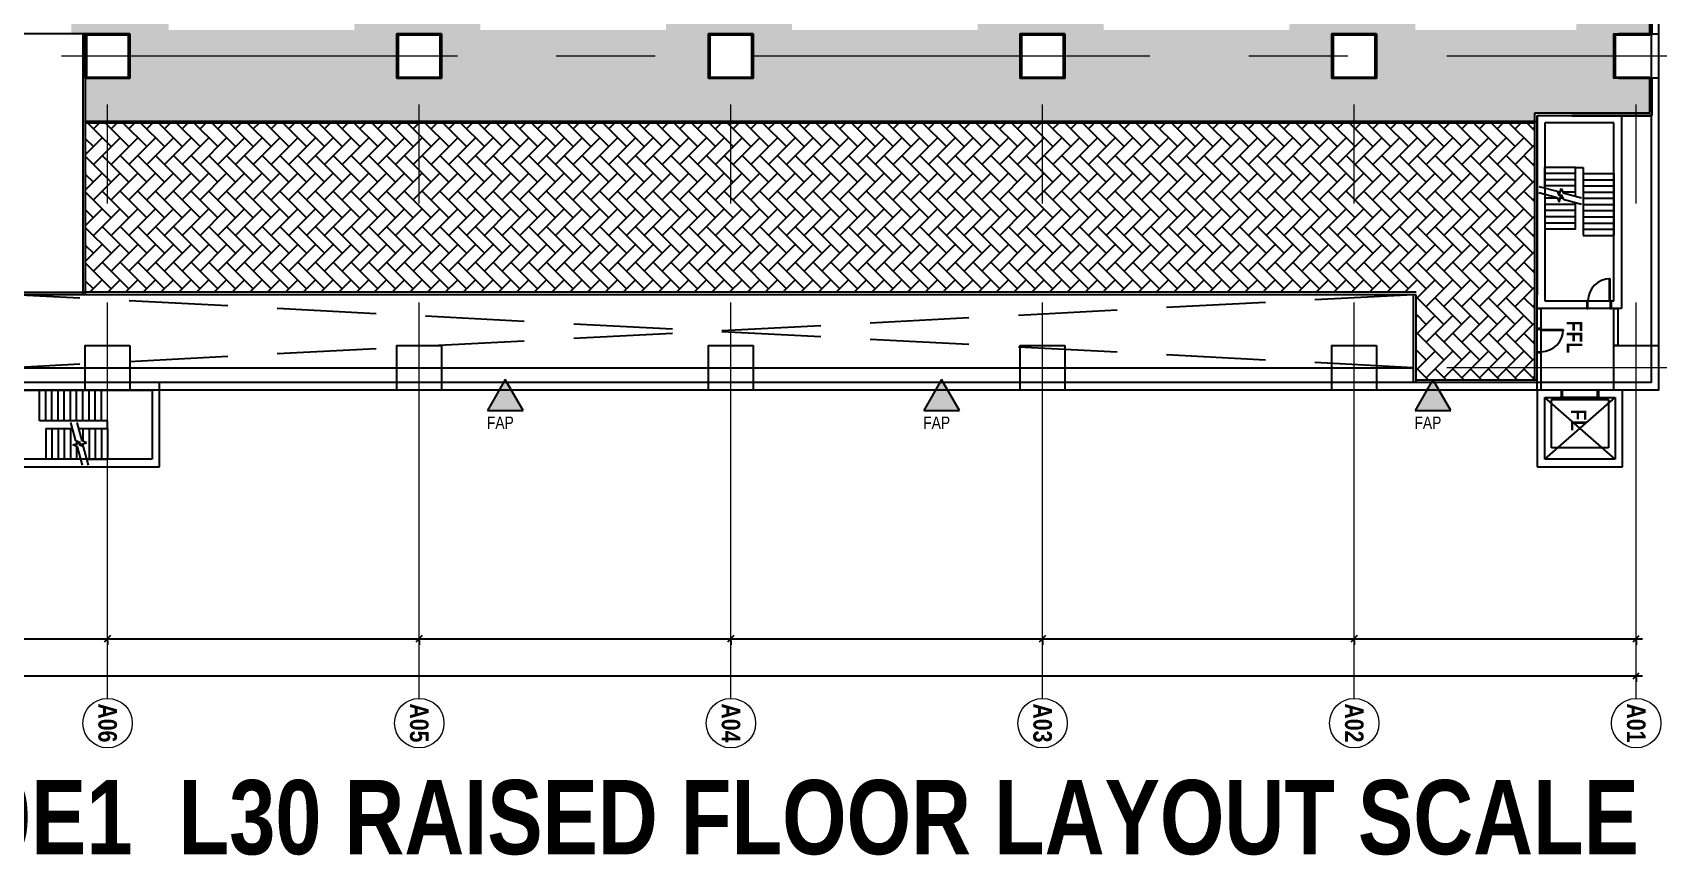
# Model space of a CAD drawing. Extents: x -14231 to 343475, y -171733 to 30720.
# Drawn here: x 233148 to 298882, y -153256 to -119993 of the extents above; entities that cross this region are included whole.
import ezdxf

# ---------------------------------------------------------------- set-up
doc = ezdxf.new("R2010")
doc.units = 0
doc.header["$LTSCALE"] = 8
for name, pattern in [('IDA - Grid Line', [3500, 2000, -500, 500, -500]), ('IDA - Hidden 2-1', [750, 500, -250]), ('Overhead', [992.1875, 595.3125, -396.875])]:
    doc.linetypes.add(name, pattern=pattern)
doc.layers.get('0').update_dxf_attribs({"color": 1, "linetype": 'CONTINUOUS'})
doc.layers.get('Defpoints').update_dxf_attribs({"linetype": 'CONTINUOUS'})
for name, color, linetype in [('0-格栅板', 90, 'CONTINUOUS'), ('000_CTCI_CSA', 7, 'CONTINUOUS'), ('CTCI', 4, 'CONTINUOUS')]:
    doc.layers.add(name, color=color, linetype=linetype)
for name, color, linetype, lineweight in [('17% 高架沖孔地板', 4, 'CONTINUOUS', 0), ('25% 高架沖孔地板', 3, 'CONTINUOUS', 0), ('A-_ANOTGRID_E', 7, 'CONTINUOUS', 9), ('A-ANOT----_D', 7, 'CONTINUOUS', 9)]:
    doc.layers.add(name, color=color, linetype=linetype, lineweight=lineweight)
doc.styles.add('Arial', font='arial.ttf', dxfattribs={"width": 0.8, "height": 0.25})
doc.styles.add('Arial Narrow_2', font='ARIALN.TTF', dxfattribs={"width": 0.8, "height": 0.22})
doc.styles.add('Arial Narrow_B', font='ARIALNB.TTF', dxfattribs={"height": 750})
doc.styles.add('Arial Narrow_B_1', font='ARIALNB.TTF', dxfattribs={"height": 625})
doc.styles.add('Site Area', font='arial.ttf', dxfattribs={"width": 0.8})
doc.dimstyles.new('IDA_-_Arial_-_2_5mm_-_Black_-_Diagonal', dxfattribs={"dimscale": 304.8, "dimtxt": 639.644359, "dimasz": 0.82021, "dimexe": 0.82021, "dimexo": 0.82021, "dimgap": 0, "dimtad": 1, "dimdec": 0, "dimzin": 0, "dimdsep": 46, "dimtxsty": 'Arial Narrow_2', "dimblk1": 'OBLIQUE', "dimblk2": 'OBLIQUE', "dimsah": 1, "dimcen": 0.09, "dimdle": 0.82021, "dimazin": 0, "dimtfac": 1, "dimtdec": 4, "dimtix": 1, "dimtmove": 0, "dimatfit": 3, "dimfxl": 1, "dimtvp": 1, "dimtolj": 1, "dimtzin": 0, "dimarcsym": 2})

# ---------------------------------------------------------------- blocks, each defined once
blk = doc.blocks.new('_Oblique')
at = {"color": 0, "linetype": 'ByBlock', "lineweight": -2}
blk.add_line((-0.5, -0.5), (0.5, 0.5), dxfattribs=at)
blk = doc.blocks.new('*D286')
at = {"layer": 'A-ANOT----_D', "color": 0, "lineweight": -2, "transparency": 16777216}
for p, q in [((223332, -145994), (298232, -145994)), ((223582, -146067), (223582, -146244)), ((297982, -146067), (297982, -146244))]:
    blk.add_line(p, q, dxfattribs=at)
at = {"layer": 'Defpoints', "color": 0, "transparency": 16777216}
for p in [(223582, -145817), (297982, -145817), (297982, -145994)]:
    blk.add_point(p, dxfattribs=at)
at = {"layer": 'A-ANOT----_D', "color": 0, "lineweight": -2, "transparency": 16777216, "xscale": 250, "yscale": 250, "zscale": 250, "rotation": 180}
blk.add_blockref('_Oblique', (223582, -145994), dxfattribs=at)
at = {"layer": 'A-ANOT----_D', "color": 0, "lineweight": -2, "transparency": 16777216, "xscale": 250, "yscale": 250, "zscale": 250}
blk.add_blockref('_Oblique', (297982, -145994), dxfattribs=at)
at = {"layer": 'A-ANOT----_D', "color": 0, "transparency": 16777216, "insert": (260782, -145994), "char_height": 0.22, "width": 2375.82, "attachment_point": 5, "style": 'Arial Narrow_2'}
blk.add_mtext('\\A1;74400', dxfattribs=at)
blk = doc.blocks.new('*D287')
at = {"layer": 'A-ANOT----_D', "color": 0, "lineweight": -2, "transparency": 16777216}
for p, q in [((223332, -144494), (236432, -144494)), ((223582, -144567), (223582, -144744)), ((236182, -144567), (236182, -144744))]:
    blk.add_line(p, q, dxfattribs=at)
at = {"layer": 'Defpoints', "color": 0, "transparency": 16777216}
for p in [(223582, -144317), (236182, -144317), (236182, -144494)]:
    blk.add_point(p, dxfattribs=at)
at = {"layer": 'A-ANOT----_D', "color": 0, "lineweight": -2, "transparency": 16777216, "xscale": 250, "yscale": 250, "zscale": 250, "rotation": 180}
blk.add_blockref('_Oblique', (223582, -144494), dxfattribs=at)
at = {"layer": 'A-ANOT----_D', "color": 0, "lineweight": -2, "transparency": 16777216, "xscale": 250, "yscale": 250, "zscale": 250}
blk.add_blockref('_Oblique', (236182, -144494), dxfattribs=at)
at = {"layer": 'A-ANOT----_D', "color": 0, "transparency": 16777216, "insert": (229882, -144494), "char_height": 0.22, "width": 2375.82, "attachment_point": 5, "style": 'Arial Narrow_2'}
blk.add_mtext('\\A1;12600', dxfattribs=at)
blk = doc.blocks.new('*D288')
at = {"layer": 'A-ANOT----_D', "color": 0, "lineweight": -2, "transparency": 16777216}
for p, q in [((235932, -144494), (249032, -144494)), ((236182, -144567), (236182, -144744)), ((248782, -144567), (248782, -144744))]:
    blk.add_line(p, q, dxfattribs=at)
at = {"layer": 'Defpoints', "color": 0, "transparency": 16777216}
for p in [(236182, -144317), (248782, -144317), (248782, -144494)]:
    blk.add_point(p, dxfattribs=at)
at = {"layer": 'A-ANOT----_D', "color": 0, "lineweight": -2, "transparency": 16777216, "xscale": 250, "yscale": 250, "zscale": 250, "rotation": 180}
blk.add_blockref('_Oblique', (236182, -144494), dxfattribs=at)
at = {"layer": 'A-ANOT----_D', "color": 0, "lineweight": -2, "transparency": 16777216, "xscale": 250, "yscale": 250, "zscale": 250}
blk.add_blockref('_Oblique', (248782, -144494), dxfattribs=at)
at = {"layer": 'A-ANOT----_D', "color": 0, "transparency": 16777216, "insert": (242482, -144494), "char_height": 0.22, "width": 2375.82, "attachment_point": 5, "style": 'Arial Narrow_2'}
blk.add_mtext('\\A1;12600', dxfattribs=at)
blk = doc.blocks.new('*D289')
at = {"layer": 'A-ANOT----_D', "color": 0, "lineweight": -2, "transparency": 16777216}
for p, q in [((248532, -144494), (261632, -144494)), ((248782, -144567), (248782, -144744)), ((261382, -144567), (261382, -144744))]:
    blk.add_line(p, q, dxfattribs=at)
at = {"layer": 'Defpoints', "color": 0, "transparency": 16777216}
for p in [(248782, -144317), (261382, -144317), (261382, -144494)]:
    blk.add_point(p, dxfattribs=at)
at = {"layer": 'A-ANOT----_D', "color": 0, "lineweight": -2, "transparency": 16777216, "xscale": 250, "yscale": 250, "zscale": 250, "rotation": 180}
blk.add_blockref('_Oblique', (248782, -144494), dxfattribs=at)
at = {"layer": 'A-ANOT----_D', "color": 0, "lineweight": -2, "transparency": 16777216, "xscale": 250, "yscale": 250, "zscale": 250}
blk.add_blockref('_Oblique', (261382, -144494), dxfattribs=at)
at = {"layer": 'A-ANOT----_D', "color": 0, "transparency": 16777216, "insert": (255082, -144494), "char_height": 0.22, "width": 2375.82, "attachment_point": 5, "style": 'Arial Narrow_2'}
blk.add_mtext('\\A1;12600', dxfattribs=at)
blk = doc.blocks.new('*D290')
at = {"layer": 'A-ANOT----_D', "color": 0, "lineweight": -2, "transparency": 16777216}
for p, q in [((261132, -144494), (274232, -144494)), ((261382, -144567), (261382, -144744)), ((273982, -144567), (273982, -144744))]:
    blk.add_line(p, q, dxfattribs=at)
at = {"layer": 'Defpoints', "color": 0, "transparency": 16777216}
for p in [(261382, -144317), (273982, -144317), (273982, -144494)]:
    blk.add_point(p, dxfattribs=at)
at = {"layer": 'A-ANOT----_D', "color": 0, "lineweight": -2, "transparency": 16777216, "xscale": 250, "yscale": 250, "zscale": 250, "rotation": 180}
blk.add_blockref('_Oblique', (261382, -144494), dxfattribs=at)
at = {"layer": 'A-ANOT----_D', "color": 0, "lineweight": -2, "transparency": 16777216, "xscale": 250, "yscale": 250, "zscale": 250}
blk.add_blockref('_Oblique', (273982, -144494), dxfattribs=at)
at = {"layer": 'A-ANOT----_D', "color": 0, "transparency": 16777216, "insert": (267682, -144494), "char_height": 0.22, "width": 2375.82, "attachment_point": 5, "style": 'Arial Narrow_2'}
blk.add_mtext('\\A1;12600', dxfattribs=at)
blk = doc.blocks.new('*D291')
at = {"layer": 'A-ANOT----_D', "color": 0, "lineweight": -2, "transparency": 16777216}
for p, q in [((273732, -144494), (286832, -144494)), ((273982, -144567), (273982, -144744)), ((286582, -144567), (286582, -144744))]:
    blk.add_line(p, q, dxfattribs=at)
at = {"layer": 'Defpoints', "color": 0, "transparency": 16777216}
for p in [(273982, -144317), (286582, -144317), (286582, -144494)]:
    blk.add_point(p, dxfattribs=at)
at = {"layer": 'A-ANOT----_D', "color": 0, "lineweight": -2, "transparency": 16777216, "xscale": 250, "yscale": 250, "zscale": 250, "rotation": 180}
blk.add_blockref('_Oblique', (273982, -144494), dxfattribs=at)
at = {"layer": 'A-ANOT----_D', "color": 0, "lineweight": -2, "transparency": 16777216, "xscale": 250, "yscale": 250, "zscale": 250}
blk.add_blockref('_Oblique', (286582, -144494), dxfattribs=at)
at = {"layer": 'A-ANOT----_D', "color": 0, "transparency": 16777216, "insert": (280282, -144494), "char_height": 0.22, "width": 2375.82, "attachment_point": 5, "style": 'Arial Narrow_2'}
blk.add_mtext('\\A1;12600', dxfattribs=at)
blk = doc.blocks.new('*D292')
at = {"layer": 'A-ANOT----_D', "color": 0, "lineweight": -2, "transparency": 16777216}
for p, q in [((286332, -144494), (298232, -144494)), ((286582, -144567), (286582, -144744)), ((297982, -144567), (297982, -144744))]:
    blk.add_line(p, q, dxfattribs=at)
at = {"layer": 'Defpoints', "color": 0, "transparency": 16777216}
for p in [(286582, -144317), (297982, -144317), (297982, -144494)]:
    blk.add_point(p, dxfattribs=at)
at = {"layer": 'A-ANOT----_D', "color": 0, "lineweight": -2, "transparency": 16777216, "xscale": 250, "yscale": 250, "zscale": 250, "rotation": 180}
blk.add_blockref('_Oblique', (286582, -144494), dxfattribs=at)
at = {"layer": 'A-ANOT----_D', "color": 0, "lineweight": -2, "transparency": 16777216, "xscale": 250, "yscale": 250, "zscale": 250}
blk.add_blockref('_Oblique', (297982, -144494), dxfattribs=at)
at = {"layer": 'A-ANOT----_D', "color": 0, "transparency": 16777216, "insert": (292282, -144494), "char_height": 0.22, "width": 2375.82, "attachment_point": 5, "style": 'Arial Narrow_2'}
blk.add_mtext('\\A1;11400', dxfattribs=at)
blk = doc.blocks.new('Grid - 4 mm Dia-V240-PH1 LEVEL 1 - WWTP')
at = {"layer": 'A-_ANOTGRID_E'}
blk.add_circle((0, 0), 4, dxfattribs=at)

msp = doc.modelspace()

# ---------------------------------------------------------------- hatches: boundary and pattern name
at = {"layer": '0-格栅板'}
h = msp.add_hatch(dxfattribs=at)
h.set_pattern_fill('AR-HBONE', color=5, scale=5, angle=-90)
h.set_pattern_definition([(315, (-21945.4, 44582.05), (718.4205, -1e-13), [1524, -508]), (45, (-21586.2, 44222.84), (718.4205, -2e-13), [1524, -508])])
h.paths.add_polyline_path([(293880.513, -123643.3464), (235282.2899, -123643.3464), (235282.2899, -130493.3464), (289082.1415, -130493.3464), (289082.1415, -134043.3464), (293882.1415, -134043.3464)])
at = {"layer": '000_CTCI_CSA', "lineweight": 5, "true_color": 0x808080}
for points in [[(251540.6021, -135268.3464), (252983.9778, -135268.3464), (252262.2899, -134018.3464)], [(269180.6021, -135268.3464), (270623.9778, -135268.3464), (269902.2899, -134018.3464)], [(289040.6021, -135268.3464), (290483.9778, -135268.3464), (289762.2899, -134018.3464)]]:
    msp.add_hatch(color=8, dxfattribs=at).paths.add_polyline_path(points)
at = {"layer": '17% 高架沖孔地板'}
h = msp.add_hatch(dxfattribs=at)
h.set_pattern_fill('HEX', color=256, scale=46)
h.set_pattern_definition([(0, (91722.7, -123071.29), (0, 252.96602), [146.05, -292.1]), (120, (91722.7, -123071.29), (-219.075, -126.483), [146.05, -292.1]), (60, (91868.75, -123071.29), (-219.075, 126.483), [146.05, -292.1])])
h.paths.add_polyline_path([(298534.1431, -71443.3451), (297084.1431, -71443.3451), (297084.1431, -69643.3451), (298534.1431, -69643.3451), (298534.1431, -60593.3451), (290734.1431, -60593.3451), (290749.2271, -71499.2153), (251464.4664, -71493.5235), (251465.372, -65243.3465), (247882.291, -65243.3849), (247882.3381, -69643.3464), (249682.2899, -69643.3464), (249682.2899, -71443.3464), (247882.3574, -71443.3464), (247882.2899, -71493.3464), (241932.2899, -71493.3464), (237082.2899, -71493.3464), (235282.2899, -71443.3464), (235282.2899, -69643.3464), (236182.2899, -69643.3464), (236182.2899, -67140.6394), (223232.327, -67193.3464), (223234.1431, -69643.3451), (224484.1431, -69643.3451), (224484.1431, -71443.3451), (223234.1431, -71443.3451), (223234.1431, -82243.3451), (224484.1431, -82243.3451), (224484.1431, -84043.3451), (223234.1431, -84043.3451), (223234.1431, -87478.6374), (230846.9989, -87478.6374), (230846.9989, -90193.9269), (232282.2899, -90193.3464), (234722.2899, -90193.3464), (234722.2899, -120043.324), (237084.1431, -120043.324), (237084.1431, -121843.3451), (235284.1431, -121843.3451), (235284.1431, -123593.3716), (293882.2626, -123593.3715), (293882.2628, -123244.5518), (298534.5063, -123243.3449), (298534.1431, -121843.3451), (297084.1431, -121843.3451), (297084.1431, -120043.3451), (298534.1431, -120043.3451), (298534.1431, -109243.3451), (297084.1431, -109243.3451), (297084.1431, -107443.3451), (298534.1431, -107443.3451), (298534.1431, -96643.3451), (297084.1431, -96643.3451), (297084.1431, -94843.3451), (298534.1431, -94843.3451), (298534.1431, -84043.3451), (297084.1431, -84043.3451), (297084.1431, -82243.3451), (298534.1431, -82243.3451)])
h.paths.add_polyline_path([(235282.2899, -82243.3464), (237082.2899, -82243.3464), (237082.2899, -84043.3464), (235282.2899, -84043.3464)], flags=16)
h.paths.add_polyline_path([(235332.2899, -82293.3464), (237032.2899, -82293.3464), (237032.2899, -83993.3464), (235332.2899, -83993.3464)], flags=0)
h.paths.add_polyline_path([(238654.7109, -77593.3464), (241094.7109, -77593.3464), (243714.7109, -77592.7687), (246154.7109, -77593.3464), (246154.7109, -119893.3464), (243714.7109, -119893.3464), (241094.7109, -119893.6353), (238654.7109, -119893.3464)], flags=16)
h.paths.add_polyline_path([(247882.2899, -82243.3464), (249682.2899, -82243.3464), (249682.2899, -84043.3464), (247882.2899, -84043.3464)], flags=16)
h.paths.add_polyline_path([(247932.2899, -82293.3464), (249632.2899, -82293.3464), (249632.2899, -83993.3464), (247932.2899, -83993.3464)], flags=0)
h.paths.add_polyline_path([(235282.2899, -94843.3464), (237082.2899, -94843.3464), (237082.2899, -96643.3464), (235282.2899, -96643.3464)], flags=16)
h.paths.add_polyline_path([(235332.2899, -94893.3464), (237032.2899, -94893.3464), (237032.2899, -96593.3464), (235332.2899, -96593.3464)], flags=0)
h.paths.add_polyline_path([(251254.7109, -77593.3464), (253694.7109, -77593.3464), (256314.7109, -77592.7687), (258754.7109, -77593.3464), (258754.7109, -119893.3464), (256314.7109, -119893.3464), (253694.7109, -119893.6353), (251254.7109, -119893.3464)], flags=16)
h.paths.add_polyline_path([(247882.2899, -94843.3464), (249682.2899, -94843.3464), (249682.2899, -96643.3464), (247882.2899, -96643.3464)], flags=16)
h.paths.add_polyline_path([(247932.2899, -94893.3464), (249632.2899, -94893.3464), (249632.2899, -96593.3464), (247932.2899, -96593.3464)], flags=0)
h.paths.add_polyline_path([(260482.2899, -82243.3464), (262282.2899, -82243.3464), (262282.2899, -84043.3464), (260482.2899, -84043.3464)], flags=16)
h.paths.add_polyline_path([(260532.2899, -82293.3464), (262232.2899, -82293.3464), (262232.2899, -83993.3464), (260532.2899, -83993.3464)], flags=0)
h.paths.add_polyline_path([(235282.2899, -107443.3464), (237082.2899, -107443.3464), (237082.2899, -109243.3464), (235282.2899, -109243.3464)], flags=16)
h.paths.add_polyline_path([(235332.2899, -107493.3464), (237032.2899, -107493.3464), (237032.2899, -109193.3464), (235332.2899, -109193.3464)], flags=0)
h.paths.add_polyline_path([(263854.7109, -77593.3464), (266294.7109, -77593.3464), (268914.7109, -77592.7687), (271354.7109, -77593.3464), (271354.7109, -119893.3464), (268914.7109, -119893.3464), (268914.7109, -119893.0576), (266294.7109, -119893.6353), (263854.7109, -119893.3464)], flags=16)
h.paths.add_polyline_path([(260482.2899, -94843.3464), (262282.2899, -94843.3464), (262282.2899, -96643.3464), (260482.2899, -96643.3464)], flags=16)
h.paths.add_polyline_path([(260532.2899, -94893.3464), (262232.2899, -94893.3464), (262232.2899, -96593.3464), (260532.2899, -96593.3464)], flags=0)
h.paths.add_polyline_path([(247882.2899, -107443.3464), (249682.2899, -107443.3464), (249682.2899, -109243.3464), (247882.2899, -109243.3464)], flags=16)
h.paths.add_polyline_path([(247932.2899, -107493.3464), (249632.2899, -107493.3464), (249632.2899, -109193.3464), (247932.2899, -109193.3464)], flags=0)
h.paths.add_polyline_path([(273082.2899, -82243.3464), (274882.2899, -82243.3464), (274882.2899, -84043.3464), (273082.2899, -84043.3464)], flags=16)
h.paths.add_polyline_path([(260482.2899, -107443.3464), (262282.2899, -107443.3464), (262282.2899, -109243.3464), (260482.2899, -109243.3464)], flags=16)
h.paths.add_polyline_path([(273132.2899, -82293.3464), (274832.2899, -82293.3464), (274832.2899, -83993.3464), (273132.2899, -83993.3464)], flags=0)
h.paths.add_polyline_path([(260532.2899, -107493.3464), (262232.2899, -107493.3464), (262232.2899, -109193.3464), (260532.2899, -109193.3464)], flags=0)
h.paths.add_polyline_path([(276454.7109, -77593.3464), (278894.7109, -77593.3464), (281514.7109, -77592.7687), (283954.7109, -77593.3464), (283954.7109, -119893.3464), (281514.7109, -119893.3464), (278894.7109, -119893.6353), (276454.7109, -119893.3464)], flags=16)
h.paths.add_polyline_path([(273082.2899, -94843.3464), (274882.2899, -94843.3464), (274882.2899, -96643.3464), (273082.2899, -96643.3464)], flags=16)
h.paths.add_polyline_path([(273132.2899, -94893.3464), (274832.2899, -94893.3464), (274832.2899, -96593.3464), (273132.2899, -96593.3464)], flags=0)
h.paths.add_polyline_path([(247882.2899, -120043.3464), (249682.2899, -120043.3464), (249682.2899, -121843.3464), (247882.2899, -121843.3464)], flags=16)
h.paths.add_polyline_path([(247932.2899, -120093.3464), (249632.2899, -120093.3464), (249632.2899, -121793.3464), (247932.2899, -121793.3464)], flags=0)
h.paths.add_polyline_path([(273082.2899, -107443.3464), (274882.2899, -107443.3464), (274882.2899, -109243.3464), (273082.2899, -109243.3464)], flags=16)
h.paths.add_polyline_path([(273132.2899, -107493.3464), (274832.2899, -107493.3464), (274832.2899, -109193.3464), (273132.2899, -109193.3464)], flags=0)
h.paths.add_polyline_path([(260482.2899, -120043.3464), (262282.2899, -120043.3464), (262282.2899, -121843.3464), (260482.2899, -121843.3464)], flags=16)
h.paths.add_polyline_path([(260532.2899, -120093.3464), (262232.2899, -120093.3464), (262232.2899, -121793.3464), (260532.2899, -121793.3464)], flags=0)
h.paths.add_polyline_path([(285682.2899, -82243.3464), (287482.2899, -82243.3464), (287482.2899, -84043.3464), (285682.2899, -84043.3464)], flags=16)
h.paths.add_polyline_path([(285732.2899, -82293.3464), (287432.2899, -82293.3464), (287432.2899, -83993.3464), (285732.2899, -83993.3464)], flags=0)
h.paths.add_polyline_path([(285682.2899, -94843.3464), (287482.2899, -94843.3464), (287482.2899, -96643.3464), (285682.2899, -96643.3464)], flags=16)
h.paths.add_polyline_path([(285732.2899, -94893.3464), (287432.2899, -94893.3464), (287432.2899, -96593.3464), (285732.2899, -96593.3464)], flags=0)
h.paths.add_polyline_path([(289054.7109, -77593.3464), (291494.7109, -77593.3464), (293114.7109, -77593.202), (295554.7109, -77593.3464), (295554.7109, -119893.3464), (293114.7109, -119893.3464), (293114.7109, -119893.4909), (291494.7109, -119893.6353), (289054.7109, -119893.3464)], flags=16)
h.paths.add_polyline_path([(273082.2899, -120043.3464), (274882.2899, -120043.3464), (274882.2899, -121843.3464), (273082.2899, -121843.3464)], flags=16)
h.paths.add_polyline_path([(273132.2899, -120093.3464), (274832.2899, -120093.3464), (274832.2899, -121793.3464), (273132.2899, -121793.3464)], flags=0)
h.paths.add_polyline_path([(285682.2899, -107443.3464), (287482.2899, -107443.3464), (287482.2899, -109243.3464), (285682.2899, -109243.3464)], flags=16)
h.paths.add_polyline_path([(285732.2899, -107493.3464), (287432.2899, -107493.3464), (287432.2899, -109193.3464), (285732.2899, -109193.3464)], flags=0)
h.paths.add_polyline_path([(285682.2899, -120043.3464), (287482.2899, -120043.3464), (287482.2899, -121843.3464), (285682.2899, -121843.3464)], flags=16)
h.paths.add_polyline_path([(285732.2899, -120093.3464), (287432.2899, -120093.3464), (287432.2899, -121793.3464), (285732.2899, -121793.3464)], flags=0)
h.paths.add_polyline_path([(241932.2899, -65243.3465), (236232.2899, -65243.3466), (236232.2899, -67140.4359), (236232.2899, -69643.3464), (237082.2899, -69643.3464), (237082.2899, -71443.3464), (241932.2899, -71443.3464)], flags=17)

# ---------------------------------------------------------------- linework, layer by layer
at = {"layer": '000_CTCI_CSA', "color": 8, "true_color": 0x808080}
for p, q in [((298532.2899, -120093.3464), (298532.2899, -109193.3464)), ((298632.2899, -120093.3464), (298632.2899, -109193.3464)), ((235282.2899, -120043.3464), (227239.762, -120043.3464)), ((237082.2899, -120043.3464), (235282.2899, -120043.3464)), ((235282.2899, -120043.3464), (235282.2899, -121843.3464)), ((237032.2899, -120093.3464), (235332.2899, -120093.3464)), ((235332.2899, -120093.3464), (235332.2899, -121793.3464)), ((237032.2899, -121793.3464), (237032.2899, -120093.3464)), ((237082.2899, -121843.3464), (237082.2899, -120043.3464)), ((249682.2899, -120043.3464), (247882.2899, -120043.3464)), ((247882.2899, -120043.3464), (247882.2899, -121843.3464)), ((249632.2899, -120093.3464), (247932.2899, -120093.3464)), ((247932.2899, -120093.3464), (247932.2899, -121793.3464)), ((249632.2899, -121793.3464), (249632.2899, -120093.3464)), ((249682.2899, -121843.3464), (249682.2899, -120043.3464)), ((262282.2899, -120043.3464), (260482.2899, -120043.3464)), ((260482.2899, -120043.3464), (260482.2899, -121843.3464)), ((262232.2899, -120093.3464), (260532.2899, -120093.3464)), ((260532.2899, -120093.3464), (260532.2899, -121793.3464)), ((262232.2899, -121793.3464), (262232.2899, -120093.3464)), ((262282.2899, -121843.3464), (262282.2899, -120043.3464)), ((274882.2899, -120043.3464), (273082.2899, -120043.3464)), ((273082.2899, -120043.3464), (273082.2899, -121843.3464)), ((274832.2899, -120093.3464), (273132.2899, -120093.3464)), ((273132.2899, -120093.3464), (273132.2899, -121793.3464)), ((274832.2899, -121793.3464), (274832.2899, -120093.3464)), ((274882.2899, -121843.3464), (274882.2899, -120043.3464)), ((287482.2899, -120043.3464), (285682.2899, -120043.3464)), ((285682.2899, -120043.3464), (285682.2899, -121843.3464)), ((287432.2899, -120093.3464), (285732.2899, -120093.3464)), ((285732.2899, -120093.3464), (285732.2899, -121793.3464)), ((287432.2899, -121793.3464), (287432.2899, -120093.3464)), ((287482.2899, -121843.3464), (287482.2899, -120043.3464)), ((297082.2899, -120043.3464), (297082.2899, -121843.3464)), ((298532.2899, -120093.3464), (297132.2899, -120093.3464)), ((297132.2899, -120093.3464), (297132.2899, -121793.3464)), ((298532.2899, -120043.3464), (297282.2899, -120043.3464)), ((235282.2899, -121843.3464), (237082.2899, -121843.3464)), ((235332.2899, -121793.3464), (237032.2899, -121793.3464)), ((247882.2899, -121843.3464), (249682.2899, -121843.3464)), ((247932.2899, -121793.3464), (249632.2899, -121793.3464)), ((260482.2899, -121843.3464), (262282.2899, -121843.3464)), ((260532.2899, -121793.3464), (262232.2899, -121793.3464)), ((273082.2899, -121843.3464), (274882.2899, -121843.3464)), ((273132.2899, -121793.3464), (274832.2899, -121793.3464)), ((285682.2899, -121843.3464), (287482.2899, -121843.3464)), ((285732.2899, -121793.3464), (287432.2899, -121793.3464)), ((297132.2899, -121793.3464), (298532.2899, -121793.3464)), ((297282.2899, -121843.3464), (298532.2899, -121843.3464)), ((298532.2899, -123218.3307), (298532.2899, -121793.3464)), ((298632.2899, -123343.3464), (298632.2899, -121793.3464)), ((293882.1415, -134043.3464), (293880.261, -123244.5531)), ((293882.29, -130493.3464), (293880.4096, -123244.5531)), ((293888.1976, -123244.5511), (298532.2899, -123243.3464)), ((293982.29, -123343.3438), (298632.2899, -123343.3464)), ((293982.29, -123343.3438), (293982.4385, -130593.3464)), ((293982.29, -131143.3464), (293982.29, -123343.3464)), ((293982.29, -123343.3464), (297382.29, -123343.3464)), ((297382.29, -123343.3464), (297382.29, -131143.3464)), ((235282.2899, -123593.3464), (293982.29, -123593.3464)), ((235282.2899, -123593.3464), (293880.5, -123593.3464)), ((235282.2899, -123643.3464), (293880.513, -123643.3464)), ((293982.29, -123593.3464), (293982.29, -130593.3464)), ((297082.2899, -123643.3464), (294282.29, -123643.3464)), ((294282.29, -123643.3464), (294282.29, -130843.3464)), ((294282.29, -123643.3464), (294286.331, -123643.3464)), ((297082.2899, -130843.3464), (297082.2899, -123643.3464)), ((294040.8085, -126461.1734), (294786.5493, -126660.9941)), ((294800.7239, -126693.3464), (294282.29, -126693.3464)), ((294786.5493, -126660.9941), (294866.8495, -126844.2724)), ((294866.8495, -126844.2724), (294947.7305, -126542.4205)), ((295013.8561, -126693.3464), (294907.29, -126693.3464)), ((294947.7305, -126542.4205), (295028.0307, -126725.6988)), ((295028.0307, -126725.6988), (295773.7714, -126925.5195)), ((295532.29, -126943.3464), (295532.29, -126860.8147)), ((295532.29, -126943.3464), (294282.29, -126943.3464)), ((295532.29, -127193.3464), (294282.29, -127193.3464)), ((295532.29, -127443.3464), (294282.29, -127443.3464)), ((295532.29, -127193.3464), (295532.29, -126943.3464)), ((295532.29, -127443.3464), (295532.29, -127193.3464)), ((295532.29, -127693.3464), (295532.29, -127443.3464)), ((295532.29, -127693.3464), (294282.29, -127693.3464)), ((295532.29, -127943.3464), (294282.29, -127943.3464)), ((295532.29, -127943.3464), (295532.29, -127693.3464)), ((296882.2899, -129943.3464), (296882.2899, -130843.3464)), ((296932.2899, -129943.3464), (296882.2899, -129943.3464)), ((296882.2899, -130093.3464), (296932.2899, -130093.3464)), ((296882.2899, -130118.3464), (296932.2899, -130118.3464)), ((296907.2899, -130118.3464), (296907.2899, -130218.3464)), ((296932.2899, -130843.3464), (296932.2899, -129943.3464)), ((227341.4743, -130493.3464), (235182.2899, -130493.3464)), ((235182.2899, -130593.3464), (227341.4743, -130593.3464)), ((288982.29, -133543.3464), (288982.29, -130593.3464)), ((296882.2899, -130218.3464), (296932.2899, -130218.3464)), ((296882.2899, -130243.3464), (296932.2899, -130243.3464)), ((297382.29, -131143.3464), (293982.29, -131143.3464)), ((293982.29, -134443.3464), (293982.29, -131143.3464)), ((293982.29, -131143.3464), (294132.29, -131143.3464)), ((294132.29, -131143.3464), (294132.29, -134443.3464)), ((294282.29, -130843.3464), (296032.29, -130843.3464)), ((294282.29, -130843.3464), (297082.2899, -130843.3464)), ((295982.2899, -130843.3464), (295982.2899, -131143.3464)), ((296032.2899, -130843.3464), (295982.2899, -130843.3464)), ((295982.2899, -131143.3464), (296032.2899, -131143.3464)), ((296032.2899, -131143.3464), (296032.2899, -130843.3464)), ((296882.2899, -130843.3464), (296932.2899, -130843.3464)), ((296932.2899, -130843.3464), (296932.2899, -131143.3464)), ((296982.2899, -130843.3464), (296932.2899, -130843.3464)), ((296932.2899, -131143.3464), (296982.2899, -131143.3464)), ((296982.2899, -131143.3464), (296982.2899, -130843.3464)), ((297082.2899, -132643.3464), (297082.2899, -131143.3464)), ((297082.2899, -131143.3464), (297232.2899, -131143.3464)), ((297232.2899, -131143.3464), (297232.2899, -132643.3464)), ((293982.29, -131993.3464), (293982.29, -131943.3464)), ((293982.29, -131943.3464), (294132.29, -131943.3464)), ((294132.29, -131993.3464), (293982.29, -131993.3464)), ((294132.29, -131943.3464), (294132.29, -131993.3464)), ((294132.29, -131993.3464), (295032.29, -131993.3464)), ((294132.29, -132043.3464), (294132.29, -131993.3464)), ((295032.29, -132043.3464), (294132.29, -132043.3464)), ((294732.29, -132043.3464), (294732.29, -131993.3464)), ((294757.29, -132043.3464), (294757.29, -131993.3464)), ((294857.29, -132018.3464), (294757.29, -132018.3464)), ((294857.29, -132043.3464), (294857.29, -131993.3464)), ((294882.29, -132043.3464), (294882.29, -131993.3464)), ((295032.29, -131993.3464), (295032.29, -132043.3464)), ((297232.2899, -132643.3464), (297082.2899, -132643.3464)), ((293982.29, -132943.3464), (293982.29, -132893.3464)), ((293982.29, -132893.3464), (294132.29, -132893.3464)), ((294132.29, -132943.3464), (293982.29, -132943.3464)), ((294132.29, -132893.3464), (294132.29, -132943.3464)), ((232359.1125, -133543.3464), (288982.29, -133543.3464)), ((252262.2899, -134018.3464), (251540.6021, -135268.3464)), ((252262.2899, -134018.3464), (251540.6021, -135268.3464)), ((252983.9778, -135268.3464), (252262.2899, -134018.3464)), ((252983.9778, -135268.3464), (252262.2899, -134018.3464)), ((269902.2899, -134018.3464), (269180.6021, -135268.3464)), ((269902.2899, -134018.3464), (269180.6021, -135268.3464)), ((270623.9778, -135268.3464), (269902.2899, -134018.3464)), ((270623.9778, -135268.3464), (269902.2899, -134018.3464)), ((289762.2899, -134018.3464), (289040.6021, -135268.3464)), ((289762.2899, -134018.3464), (289040.6021, -135268.3464)), ((290483.9778, -135268.3464), (289762.2899, -134018.3464)), ((290483.9778, -135268.3464), (289762.2899, -134018.3464)), ((238282.2899, -134143.3464), (230482.2899, -134143.3464)), ((230782.2899, -134443.3464), (237982.2899, -134443.3464)), ((237982.2899, -134443.3464), (237982.2899, -137243.3464)), ((238282.2899, -137543.3464), (238282.2899, -134143.3464)), ((297432.29, -134443.3464), (293982.29, -134443.3464)), ((293982.29, -134443.3464), (293982.29, -137543.3464)), ((294132.29, -134443.3464), (293982.29, -134443.3464)), ((294282.29, -134743.3464), (297132.29, -134743.3464)), ((294282.29, -137243.3464), (294282.29, -134743.3464)), ((294282.29, -137243.3464), (297132.29, -134743.3464)), ((297132.29, -137243.3464), (294282.29, -134743.3464)), ((295707.29, -134743.3464), (294912.29, -134743.3464)), ((294912.29, -134743.3464), (294912.29, -134753.3464)), ((294912.29, -134753.3464), (295707.29, -134753.3464)), ((295007.29, -134443.3464), (294942.29, -134443.3464)), ((294942.29, -134443.3464), (294942.29, -134743.3464)), ((294942.29, -134743.3464), (295007.29, -134743.3464)), ((295007.29, -134743.3464), (295007.29, -134443.3464)), ((295707.29, -134753.3464), (295707.29, -134743.3464)), ((296502.29, -134743.3464), (295707.29, -134743.3464)), ((295707.29, -134743.3464), (295707.29, -134753.3464)), ((295707.29, -134753.3464), (296502.29, -134753.3464)), ((296472.29, -134443.3464), (296407.29, -134443.3464)), ((296407.29, -134443.3464), (296407.29, -134743.3464)), ((296407.29, -134743.3464), (296472.29, -134743.3464)), ((296472.29, -134743.3464), (296472.29, -134443.3464)), ((296502.29, -134753.3464), (296502.29, -134743.3464)), ((297132.29, -134743.3464), (297132.29, -137243.3464)), ((297432.29, -137543.3464), (297432.29, -134443.3464)), ((251540.6021, -135268.3464), (252983.9778, -135268.3464)), ((251540.6021, -135268.3464), (252983.9778, -135268.3464)), ((269180.6021, -135268.3464), (270623.9778, -135268.3464)), ((269180.6021, -135268.3464), (270623.9778, -135268.3464)), ((289040.6021, -135268.3464), (290483.9778, -135268.3464)), ((289040.6021, -135268.3464), (290483.9778, -135268.3464)), ((294557.29, -134823.3464), (296857.29, -134823.3464)), ((294557.29, -136773.3464), (294557.29, -134823.3464)), ((294667.29, -134773.3464), (295707.29, -134773.3464)), ((294667.29, -134808.3464), (294667.29, -134773.3464)), ((295707.29, -134808.3464), (294667.29, -134808.3464)), ((295707.29, -134773.3464), (295707.29, -134808.3464)), ((296747.29, -134773.3464), (295707.29, -134773.3464)), ((295707.29, -134773.3464), (295707.29, -134808.3464)), ((295707.29, -134808.3464), (296747.29, -134808.3464)), ((296747.29, -134808.3464), (296747.29, -134773.3464)), ((296857.29, -134823.3464), (296857.29, -136773.3464)), ((233682.2899, -135993.3464), (233682.2899, -137243.3464)), ((233682.2899, -135993.3464), (233932.2899, -135993.3464)), ((233932.2899, -135993.3464), (234182.2899, -135993.3464)), ((233932.2899, -135993.3464), (233932.2899, -137243.3464)), ((234182.2899, -135993.3464), (234432.2899, -135993.3464)), ((234182.2899, -135993.3464), (234182.2899, -137243.3464)), ((234432.2899, -135993.3464), (234682.2899, -135993.3464)), ((234432.2899, -135993.3464), (234432.2899, -137243.3464)), ((234682.2899, -135993.3464), (234764.8217, -135993.3464)), ((234682.2899, -135993.3464), (234682.2899, -137243.3464)), ((234899.9375, -136497.6056), (234700.1169, -135751.8649)), ((234781.364, -136658.7869), (235083.2158, -136577.9059)), ((234964.6423, -136739.0871), (234781.364, -136658.7869)), ((235083.2158, -136577.9059), (234899.9375, -136497.6056)), ((234932.2899, -136511.7803), (234932.2899, -136618.3464)), ((234932.2899, -136724.9125), (234932.2899, -137243.3464)), ((237982.2899, -137243.3464), (230782.2899, -137243.3464)), ((235164.4629, -137484.8278), (234964.6423, -136739.0871)), ((297132.29, -137243.3464), (294282.29, -137243.3464)), ((296857.29, -136773.3464), (294557.29, -136773.3464)), ((230482.2899, -137543.3464), (238282.2899, -137543.3464)), ((293982.29, -137543.3464), (297432.29, -137543.3464))]:
    msp.add_line(p, q, dxfattribs=at)
at = {"layer": '000_CTCI_CSA'}
for p, q in [((235282.2899, -120043.3464), (222982.2899, -120043.3464)), ((235182.2899, -120043.4098), (235182.2899, -120043.4098)), ((235182.2899, -120043.4098), (235182.2899, -130593.3464)), ((235278.7028, -120069.9534), (235282.2899, -120056.924)), ((235282.2899, -120056.924), (235282.2899, -130593.3464)), ((289082.1415, -130493.3464), (235182.2899, -130493.3464)), ((289082.1415, -130593.3464), (235182.2899, -130593.3464)), ((288982.1415, -134143.3464), (288982.1415, -130593.3464)), ((289082.1415, -134143.3464), (289082.1415, -130593.3464)), ((293982.1415, -134043.3464), (289082.1415, -134043.3464)), ((293982.1415, -134143.3464), (289082.1415, -134143.3464))]:
    msp.add_line(p, q, dxfattribs=at)
at = {"layer": '000_CTCI_CSA', "color": 8, "lineweight": 35, "true_color": 0x808080}
for p, q in [((295382.2899, -123343.3464), (298632.2899, -123343.3464)), ((235282.2899, -123593.3468), (293880.5, -123593.3729)), ((235582.2899, -124043.3464), (235582.2899, -124043.3464))]:
    msp.add_line(p, q, dxfattribs=at)
at = {"layer": '000_CTCI_CSA', "color": 8, "linetype": 'Overhead', "true_color": 0x808080}
for p, q in [((295532.29, -125443.3464), (294282.29, -125443.3464)), ((294282.29, -126275.8782), (294282.29, -125443.3464)), ((295532.29, -125443.3464), (295832.2899, -125443.3464)), ((295532.29, -126610.8147), (295532.29, -125443.3464)), ((295832.2899, -125443.3464), (295832.2899, -125693.3464)), ((295532.29, -125693.3464), (294282.29, -125693.3464)), ((295532.29, -125943.3464), (294282.29, -125943.3464)), ((295532.29, -126193.3464), (294282.29, -126193.3464)), ((295832.2899, -125693.3464), (297082.2899, -125693.3464)), ((295832.2899, -125693.3464), (295832.2899, -128193.3464)), ((295832.2899, -125943.3464), (297082.2899, -125943.3464)), ((295832.2899, -126193.3464), (297082.2899, -126193.3464)), ((297082.2899, -125693.3464), (297082.2899, -128193.3464)), ((294040.8085, -126211.1734), (294786.5493, -126410.9941)), ((294786.5493, -126410.9941), (294866.8495, -126594.2724)), ((294907.29, -126443.3464), (294800.7239, -126443.3464)), ((294866.8495, -126594.2724), (294947.7305, -126292.4205)), ((294947.7305, -126292.4205), (295028.0307, -126475.6988)), ((295532.29, -126443.3464), (295013.8561, -126443.3464)), ((295028.0307, -126475.6988), (295773.7714, -126675.5195)), ((295832.2899, -126443.3464), (297082.2899, -126443.3464)), ((295832.2899, -126693.3464), (297082.2899, -126693.3464)), ((295832.2899, -126943.3464), (297082.2899, -126943.3464)), ((295832.2899, -127193.3464), (297082.2899, -127193.3464)), ((295832.2899, -127443.3464), (297082.2899, -127443.3464)), ((295832.2899, -127693.3464), (297082.2899, -127693.3464)), ((295832.2899, -127943.3464), (297082.2899, -127943.3464)), ((295832.2899, -128193.3464), (297082.2899, -128193.3464)), ((233432.2899, -135693.3464), (233432.2899, -134443.3464)), ((235932.2899, -134443.3464), (233432.2899, -134443.3464)), ((233682.2899, -135693.3464), (233682.2899, -134443.3464)), ((233932.2899, -135693.3464), (233932.2899, -134443.3464)), ((234182.2899, -135693.3464), (234182.2899, -134443.3464)), ((234432.2899, -135693.3464), (234432.2899, -134443.3464)), ((234682.2899, -135693.3464), (234682.2899, -134443.3464)), ((234932.2899, -135693.3464), (234932.2899, -134443.3464)), ((235182.2899, -135693.3464), (235182.2899, -134443.3464)), ((235432.2899, -135693.3464), (235432.2899, -134443.3464)), ((235682.2899, -135693.3464), (235682.2899, -134443.3464)), ((235932.2899, -135693.3464), (235932.2899, -134443.3464)), ((235932.2899, -135693.3464), (233432.2899, -135693.3464)), ((235149.9375, -136497.6056), (234950.1169, -135751.8649)), ((235014.8217, -135993.3464), (236182.2899, -135993.3464)), ((235182.2899, -135993.3464), (235182.2899, -136511.7803)), ((235432.2899, -135993.3464), (235432.2899, -137243.3464)), ((235682.2899, -135993.3464), (235682.2899, -137243.3464)), ((236182.2899, -135693.3464), (235932.2899, -135693.3464)), ((235932.2899, -135993.3464), (235932.2899, -137243.3464)), ((236182.2899, -135993.3464), (236182.2899, -135693.3464)), ((236182.2899, -135993.3464), (236182.2899, -137243.3464)), ((235031.364, -136658.7869), (235333.2158, -136577.9059)), ((235214.6423, -136739.0871), (235031.364, -136658.7869)), ((235333.2158, -136577.9059), (235149.9375, -136497.6056)), ((235182.2899, -136618.3464), (235182.2899, -136724.9125)), ((235414.4629, -137484.8278), (235214.6423, -136739.0871)), ((235349.7582, -137243.3464), (236182.2899, -137243.3464))]:
    msp.add_line(p, q, dxfattribs=at)
at = {"layer": '000_CTCI_CSA', "color": 8, "linetype": 'IDA - Hidden 2-1', "true_color": 0x808080}
for p, q in [((288982.29, -130593.3464), (232359.1125, -133543.3464)), ((288982.29, -133543.3464), (232359.1125, -130593.3464))]:
    msp.add_line(p, q, dxfattribs=at)
at = {"layer": '000_CTCI_CSA', "color": 8, "true_color": 0x808080}
for points in [[(298882.2899, -57043.3464), (298882.2899, -134443.3464), (222682.2899, -134443.3464), (222682.2899, -57043.3464)], [(298582.2899, -57343.3464), (298582.2899, -134143.3464), (222982.2899, -134143.3464), (222982.2899, -57343.3464)], [(237082.2899, -120043.3464), (237082.2899, -121843.3464), (235282.2899, -121843.3464), (235282.2899, -120043.3464)], [(249682.2899, -120043.3464), (249682.2899, -121843.3464), (247882.2899, -121843.3464), (247882.2899, -120043.3464)], [(262282.2899, -120043.3464), (262282.2899, -121843.3464), (260482.2899, -121843.3464), (260482.2899, -120043.3464)], [(274882.2899, -120043.3464), (274882.2899, -121843.3464), (273082.2899, -121843.3464), (273082.2899, -120043.3464)], [(287482.2899, -120043.3464), (287482.2899, -121843.3464), (285682.2899, -121843.3464), (285682.2899, -120043.3464)], [(298882.2899, -120043.3464), (298882.2899, -121843.3464), (297082.2899, -121843.3464), (297082.2899, -120043.3464)], [(237082.2899, -132643.3464), (237082.2899, -134443.3464), (235282.2899, -134443.3464), (235282.2899, -132643.3464)], [(249682.2899, -132643.3464), (249682.2899, -134443.3464), (247882.2899, -134443.3464), (247882.2899, -132643.3464)], [(262282.2899, -132643.3464), (262282.2899, -134443.3464), (260482.2899, -134443.3464), (260482.2899, -132643.3464)], [(274882.2899, -132643.3464), (274882.2899, -134443.3464), (273082.2899, -134443.3464), (273082.2899, -132643.3464)], [(287482.2899, -132643.3464), (287482.2899, -134443.3464), (285682.2899, -134443.3464), (285682.2899, -132643.3464)], [(298882.2899, -132643.3464), (298882.2899, -134443.3464), (297082.2899, -134443.3464), (297082.2899, -132643.3464)]]:
    msp.add_lwpolyline(points, close=True, dxfattribs=at)
for centre, start, end in [((296932.2899, -130843.3464), 90, 180), ((296932.2899, -130843.3464), 90, 180), ((294132.29, -131993.3464), 270, 0), ((294132.29, -131993.3464), 270, 0)]:
    msp.add_arc(centre, 900, start, end, dxfattribs=at)
at = {"layer": '25% 高架沖孔地板'}
msp.add_line((233432.2899, -134443.3464), (233682.2899, -134443.3464), dxfattribs=at)
at = {"layer": 'A-_ANOTGRID_E', "color": 8, "linetype": 'IDA - Grid Line', "true_color": 0x808080}
for p, q in [((236182.2899, -146907.3875), (236182.2899, -47898.2452)), ((248782.2899, -146907.3875), (248782.2899, -47898.2452)), ((261382.2899, -146907.3875), (261382.2899, -47898.2452)), ((273982.2899, -146907.3875), (273982.2899, -47898.2452)), ((286582.2899, -146907.3875), (286582.2899, -47898.2452)), ((297982.2899, -146907.3875), (297982.2899, -47898.2452)), ((306322.8966, -120943.3464), (218813.0045, -120943.3464)), ((306322.8966, -133543.3464), (218813.0045, -133543.3464))]:
    msp.add_line(p, q, dxfattribs=at)
at = {"layer": 'CTCI', "color": 252}
msp.add_line((293982.29, -133543.3464), (293982.29, -130593.3464), dxfattribs=at)

# ---------------------------------------------------------------- block references
at = {"layer": 'A-_ANOTGRID_E', "color": 8, "lineweight": 5, "true_color": 0x808080, "xscale": 250.0000000000007, "yscale": 250.0000000000007, "zscale": 250.0000000000007}
for p in [(236182.2899, -147907.3875), (248782.2899, -147907.3875), (261382.2899, -147907.3875), (273982.2899, -147907.3875), (286582.2899, -147907.3875), (297982.2899, -147907.3875)]:
    msp.add_blockref('Grid - 4 mm Dia-V240-PH1 LEVEL 1 - WWTP', p, dxfattribs=at)

# ---------------------------------------------------------------- texts
at = {"color": 8, "true_color": 0x808080, "insert": (227312.24, -150206.8004, 0), "char_height": 3000, "attachment_point": 1, "style": 'Site Area'}
msp.add_mtext_dynamic_manual_height_columns('{\\fArial|b1|i0|c0|p34;F10E1  L30 RAISED FLOOR LAYOUT SCALE 1:200 }', width=133992.306279, gutter_width=24254.764, heights=[0], dxfattribs=at)
at = {"layer": '000_CTCI_CSA', "color": 8, "true_color": 0x808080, "style": 'Arial Narrow_B_1'}
for s, p in [('FFL', (295172.9794, -131640.6991)), ('FL', (295344.1524, -135225.1112))]:
    msp.add_text(s, height=625, rotation=270, dxfattribs=at).set_placement(p)
at = {"layer": '000_CTCI_CSA', "color": 8, "true_color": 0x808080, "style": 'Arial', "width": 0.8}
for p in [(251517.521, -136013.7874), (269157.521, -136013.7874), (289017.521, -136013.7874)]:
    msp.add_text('FAP', height=500, dxfattribs=at).set_placement(p)
at = {"layer": 'A-_ANOTGRID_E', "color": 8, "true_color": 0x808080, "char_height": 750, "width": 1924.05, "attachment_point": 1, "rotation": 270, "style": 'Arial Narrow_B'}
for s, insert in [('A06', (236559.7972, -147111.3363)), ('A05', (249159.7972, -147111.3363)), ('A04', (261759.7972, -147111.3363)), ('A03', (274359.7972, -147111.3363)), ('A02', (286959.7972, -147111.3363)), ('A01', (298359.7972, -147111.3363))]:
    msp.add_mtext(s, dxfattribs=dict(at, insert=insert))

# ---------------------------------------------------------------- dimensions: what is measured, and where the dimension line sits
at = {"layer": 'A-ANOT----_D', "color": 8, "true_color": 0x808080}
for base, p1, p2, override, picture, middle in [((236182.2899, -144494.135), (223582.2899, -144317.3583), (236182.2899, -144317.3583), {"dimpost": '<>', "dimfxl": 12600}, '*D287', (229882.2899, -144494.0226)), ((248782.2899, -144494.135), (236182.2899, -144317.3583), (248782.2899, -144317.3583), {"dimpost": '<>', "dimfxl": 12600}, '*D288', (242482.2899, -144494.0226)), ((261382.2899, -144494.135), (248782.2899, -144317.3583), (261382.2899, -144317.3583), {"dimpost": '<>', "dimfxl": 12600}, '*D289', (255082.2899, -144494.0226)), ((273982.2899, -144494.135), (261382.2899, -144317.3583), (273982.2899, -144317.3583), {"dimpost": '<>', "dimfxl": 12600}, '*D290', (267682.2899, -144494.0226)), ((286582.2899, -144494.135), (273982.2899, -144317.3583), (286582.2899, -144317.3583), {"dimpost": '<>', "dimfxl": 12600}, '*D291', (280282.2899, -144494.0226)), ((297982.2899, -144494.135), (286582.2899, -144317.3583), (297982.2899, -144317.3583), {"dimpost": '<>', "dimfxl": 11600}, '*D292', (292282.2899, -144494.0226)), ((297982.2899, -145994.135), (223582.2899, -145817.3583), (297982.2899, -145817.3583), {"dimpost": '<>', "dimfxl": 74600}, '*D286', (260782.2899, -145994.0226))]:
    dim = msp.add_linear_dim(base=base, p1=p1, p2=p2, dimstyle='IDA_-_Arial_-_2_5mm_-_Black_-_Diagonal', override=override, dxfattribs=at)
    dim.commit()
    dim.dimension.update_dxf_attribs({"geometry": picture, "text_midpoint": middle})

doc.saveas('drawing.dxf')
